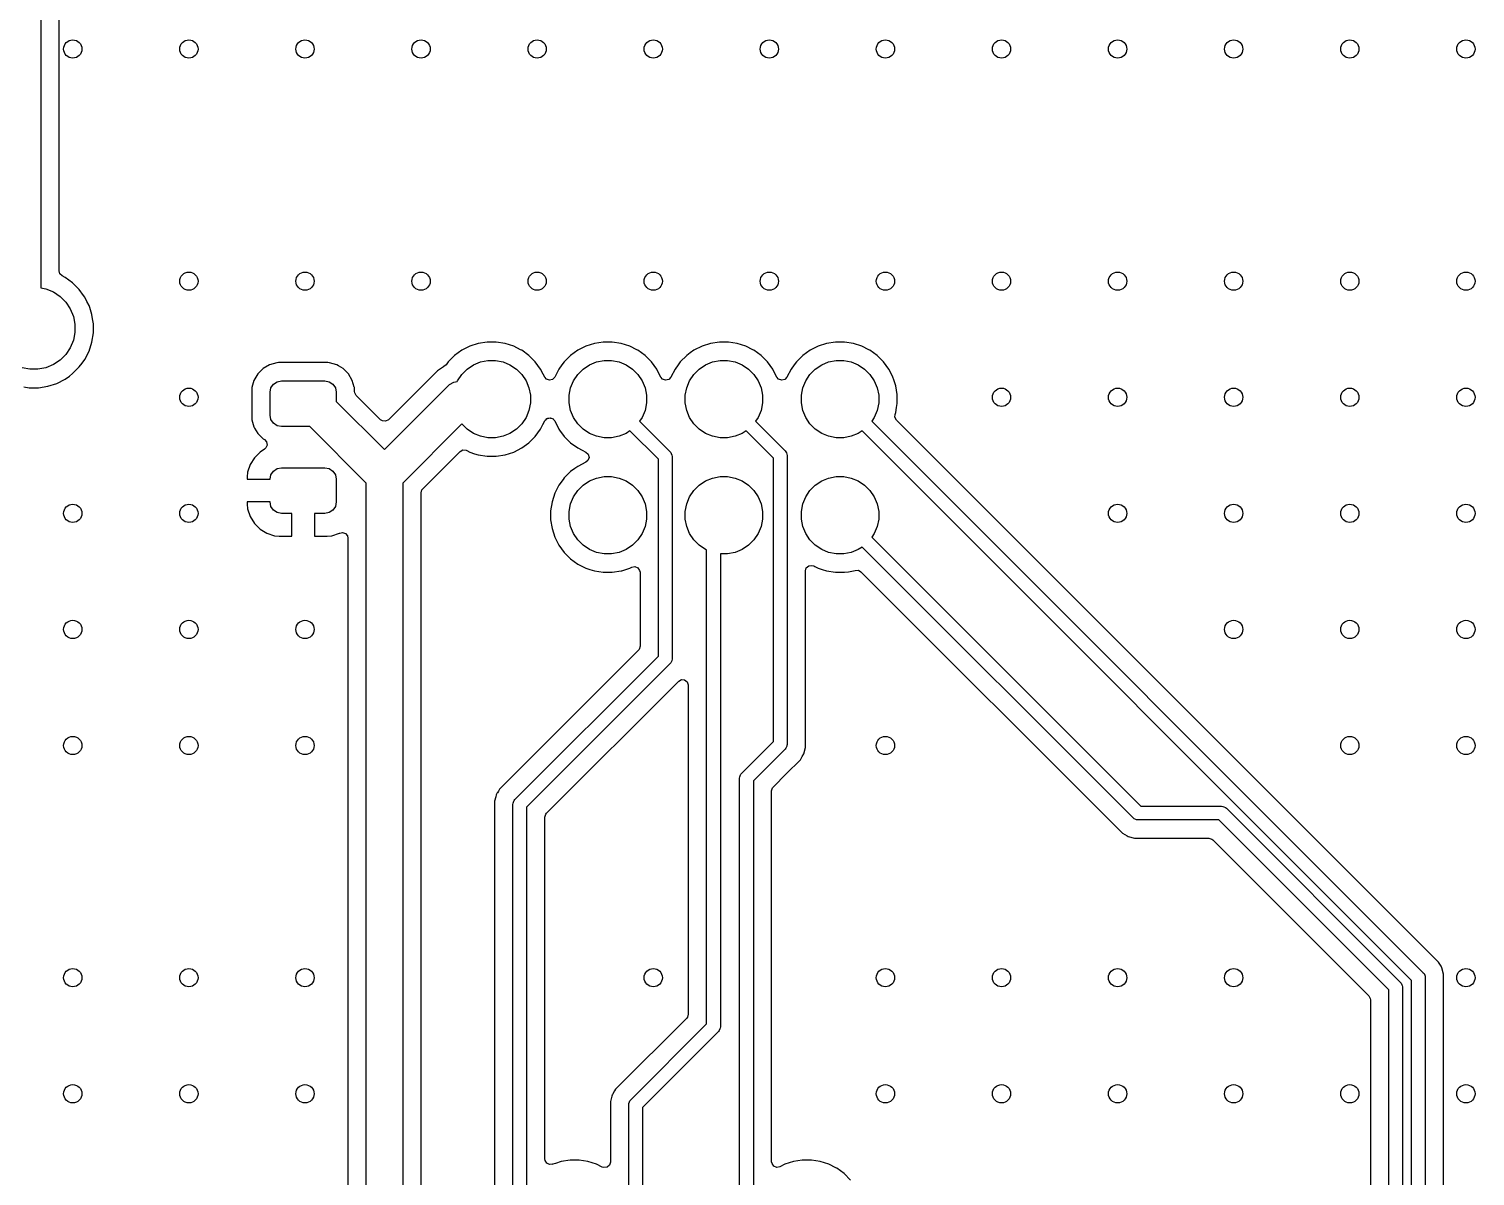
# Model space of a CAD drawing. Extents: x 2.6 to 14.2, y -9.4 to -3.8.
# Drawn here: x 7.745 to 8.991, y -6.201 to -5.213 of the extents above; entities that cross this region are included whole.
import ezdxf

# ---------------------------------------------------------------- set-up
doc = ezdxf.new("R2010")
doc.units = 0
doc.header["$MEASUREMENT"] = 0
doc.layers.add('BLACK', color=7, linetype='CONTINUOUS')

msp = doc.modelspace()

# ---------------------------------------------------------------- linework, layer by layer
at = {"layer": 'BLACK', "linetype": 'CONTINUOUS'}
for p, q in [((7.7557, -4.7637), (7.7557, -5.4363)), ((7.7714, -5.3623), (7.7714, -4.7723)), ((7.7714, -5.4217), (7.7714, -5.3623)), ((7.7721, -5.4241), (7.7714, -5.4217)), ((7.7741, -5.426), (7.7721, -5.4241)), ((7.7766, -5.4273), (7.7741, -5.426)), ((7.7831, -5.432), (7.7766, -5.4273)), ((7.7557, -5.4363), (7.7601, -5.4372)), ((7.7601, -5.4372), (7.7665, -5.4398)), ((7.7665, -5.4398), (7.7722, -5.4437)), ((7.7888, -5.4377), (7.7831, -5.432)), ((7.7925, -5.4428), (7.7888, -5.4377)), ((7.7936, -5.4443), (7.7925, -5.4428)), ((7.7722, -5.4437), (7.7772, -5.4486)), ((7.7772, -5.4486), (7.781, -5.4544)), ((7.781, -5.4544), (7.7837, -5.4608)), ((7.7954, -5.4479), (7.7936, -5.4443)), ((7.7972, -5.4514), (7.7954, -5.4479)), ((7.7978, -5.4533), (7.7972, -5.4514)), ((7.7972, -5.4514), (7.7972, -5.4514)), ((7.7972, -5.4514), (7.7972, -5.4514)), ((7.7997, -5.4591), (7.7978, -5.4533)), ((7.7837, -5.4608), (7.785, -5.4676)), ((7.785, -5.4676), (7.785, -5.4746)), ((7.8003, -5.4629), (7.7997, -5.4591)), ((7.801, -5.4671), (7.8003, -5.4629)), ((7.801, -5.4751), (7.801, -5.4671)), ((7.785, -5.4746), (7.7837, -5.4814)), ((7.7997, -5.4831), (7.801, -5.4751)), ((7.781, -5.4878), (7.7772, -5.4936)), ((7.7837, -5.4814), (7.781, -5.4878)), ((7.7936, -5.4979), (7.7972, -5.4907)), ((7.7972, -5.4907), (7.7997, -5.4831)), ((8.1151, -5.4923), (8.112, -5.4945)), ((8.1183, -5.49), (8.1151, -5.4923)), ((8.1252, -5.4865), (8.1183, -5.49)), ((8.1325, -5.4841), (8.1252, -5.4865)), ((8.1402, -5.4829), (8.1325, -5.4841)), ((8.1479, -5.4829), (8.1402, -5.4829)), ((8.1402, -5.4829), (8.1402, -5.4829)), ((8.1556, -5.4841), (8.1479, -5.4829)), ((8.1479, -5.4829), (8.1479, -5.4829)), ((8.163, -5.4865), (8.1556, -5.4841)), ((8.169, -5.4896), (8.163, -5.4865)), ((8.1699, -5.49), (8.169, -5.4896)), ((8.1761, -5.4945), (8.1699, -5.49)), ((8.2151, -5.4923), (8.212, -5.4945)), ((8.2183, -5.49), (8.2151, -5.4923)), ((8.2252, -5.4865), (8.2183, -5.49)), ((8.2325, -5.4841), (8.2252, -5.4865)), ((8.2402, -5.4829), (8.2325, -5.4841)), ((8.2479, -5.4829), (8.2402, -5.4829)), ((8.2402, -5.4829), (8.2402, -5.4829)), ((8.2556, -5.4841), (8.2479, -5.4829)), ((8.2479, -5.4829), (8.2479, -5.4829)), ((8.263, -5.4865), (8.2556, -5.4841)), ((8.269, -5.4896), (8.263, -5.4865)), ((8.2699, -5.49), (8.269, -5.4896)), ((8.2761, -5.4945), (8.2699, -5.49)), ((8.3151, -5.4923), (8.312, -5.4945)), ((8.3183, -5.49), (8.3151, -5.4923)), ((8.3252, -5.4865), (8.3183, -5.49)), ((8.3325, -5.4841), (8.3252, -5.4865)), ((8.3402, -5.4829), (8.3325, -5.4841)), ((8.3479, -5.4829), (8.3402, -5.4829)), ((8.3402, -5.4829), (8.3402, -5.4829)), ((8.3556, -5.4841), (8.3479, -5.4829)), ((8.3479, -5.4829), (8.3479, -5.4829)), ((8.363, -5.4865), (8.3556, -5.4841)), ((8.369, -5.4896), (8.363, -5.4865)), ((8.3699, -5.49), (8.369, -5.4896)), ((8.3761, -5.4945), (8.3699, -5.49)), ((8.4151, -5.4923), (8.412, -5.4945)), ((8.4183, -5.49), (8.4151, -5.4923)), ((8.4252, -5.4865), (8.4183, -5.49)), ((8.4325, -5.4841), (8.4252, -5.4865)), ((8.4402, -5.4829), (8.4325, -5.4841)), ((8.4479, -5.4829), (8.4402, -5.4829)), ((8.4402, -5.4829), (8.4402, -5.4829)), ((8.4556, -5.4841), (8.4479, -5.4829)), ((8.4479, -5.4829), (8.4479, -5.4829)), ((8.463, -5.4865), (8.4556, -5.4841)), ((8.469, -5.4896), (8.463, -5.4865)), ((8.4699, -5.49), (8.469, -5.4896)), ((8.4761, -5.4945), (8.4699, -5.49)), ((7.7463, -5.5064), (7.7395, -5.505)), ((7.7601, -5.505), (7.7532, -5.5064)), ((7.7665, -5.5023), (7.7601, -5.505)), ((7.7722, -5.4985), (7.7665, -5.5023)), ((7.7772, -5.4936), (7.7722, -5.4985)), ((7.7831, -5.5101), (7.7888, -5.5044)), ((7.7888, -5.5044), (7.7913, -5.5011)), ((7.7888, -5.5044), (7.7888, -5.5044)), ((7.7888, -5.5044), (7.7888, -5.5044)), ((7.7913, -5.5011), (7.7936, -5.4979)), ((7.9471, -5.5058), (7.9426, -5.5104)), ((7.9527, -5.5025), (7.9471, -5.5058)), ((7.9471, -5.5058), (7.9471, -5.5058)), ((7.9589, -5.5007), (7.9527, -5.5025)), ((7.9527, -5.5025), (7.9527, -5.5025)), ((7.9604, -5.5006), (7.9589, -5.5007)), ((7.9589, -5.5007), (7.9589, -5.5007)), ((8.0029, -5.5006), (7.9604, -5.5006)), ((7.9604, -5.5006), (7.9604, -5.5006)), ((8.0044, -5.5007), (8.0029, -5.5006)), ((8.0029, -5.5006), (8.0029, -5.5006)), ((8.0106, -5.5025), (8.0044, -5.5007)), ((8.0044, -5.5007), (8.0044, -5.5007)), ((8.0121, -5.5034), (8.0106, -5.5025)), ((8.0106, -5.5025), (8.0106, -5.5025)), ((8.0106, -5.5025), (8.0106, -5.5025)), ((8.0106, -5.5025), (8.0106, -5.5025)), ((8.0162, -5.5058), (8.0121, -5.5034)), ((8.0208, -5.5104), (8.0162, -5.5058)), ((8.0162, -5.5058), (8.0162, -5.5058)), ((8.1025, -5.5042), (8.0973, -5.5076)), ((8.1027, -5.5041), (8.1025, -5.5042)), ((8.1025, -5.5042), (8.1025, -5.5042)), ((8.1047, -5.5025), (8.1027, -5.5041)), ((8.1065, -5.5), (8.1047, -5.5025)), ((8.112, -5.4945), (8.1065, -5.5)), ((8.1065, -5.5), (8.1065, -5.5)), ((8.112, -5.4945), (8.112, -5.4945)), ((8.112, -5.4945), (8.112, -5.4945)), ((8.1228, -5.5062), (8.1283, -5.5026)), ((8.1283, -5.5026), (8.1343, -5.5001)), ((8.1343, -5.5001), (8.1408, -5.4988)), ((8.1408, -5.4988), (8.1473, -5.4988)), ((8.1473, -5.4988), (8.1538, -5.5001)), ((8.1538, -5.5001), (8.1598, -5.5026)), ((8.1598, -5.5026), (8.1653, -5.5062)), ((8.1816, -5.5), (8.1761, -5.4945)), ((8.1862, -5.5063), (8.1816, -5.5)), ((8.2046, -5.5027), (8.202, -5.5063)), ((8.2065, -5.5), (8.2046, -5.5027)), ((8.212, -5.4945), (8.2065, -5.5)), ((8.2065, -5.5), (8.2065, -5.5)), ((8.2065, -5.5), (8.2065, -5.5)), ((8.212, -5.4945), (8.212, -5.4945)), ((8.212, -5.4945), (8.212, -5.4945)), ((8.2228, -5.5062), (8.2283, -5.5026)), ((8.2283, -5.5026), (8.2343, -5.5001)), ((8.2343, -5.5001), (8.2408, -5.4988)), ((8.2408, -5.4988), (8.2473, -5.4988)), ((8.2473, -5.4988), (8.2538, -5.5001)), ((8.2538, -5.5001), (8.2598, -5.5026)), ((8.2598, -5.5026), (8.2653, -5.5062)), ((8.2816, -5.5), (8.2761, -5.4945)), ((8.2862, -5.5063), (8.2816, -5.5)), ((8.3046, -5.5027), (8.302, -5.5063)), ((8.3065, -5.5), (8.3046, -5.5027)), ((8.312, -5.4945), (8.3065, -5.5)), ((8.3065, -5.5), (8.3065, -5.5)), ((8.3065, -5.5), (8.3065, -5.5)), ((8.312, -5.4945), (8.312, -5.4945)), ((8.312, -5.4945), (8.312, -5.4945)), ((8.3228, -5.5062), (8.3283, -5.5026)), ((8.3283, -5.5026), (8.3343, -5.5001)), ((8.3343, -5.5001), (8.3408, -5.4988)), ((8.3408, -5.4988), (8.3473, -5.4988)), ((8.3473, -5.4988), (8.3538, -5.5001)), ((8.3538, -5.5001), (8.3598, -5.5026)), ((8.3598, -5.5026), (8.3653, -5.5062)), ((8.3816, -5.5), (8.3761, -5.4945)), ((8.3862, -5.5063), (8.3816, -5.5)), ((8.4046, -5.5027), (8.402, -5.5063)), ((8.4065, -5.5), (8.4046, -5.5027)), ((8.412, -5.4945), (8.4065, -5.5)), ((8.4065, -5.5), (8.4065, -5.5)), ((8.4065, -5.5), (8.4065, -5.5)), ((8.412, -5.4945), (8.412, -5.4945)), ((8.412, -5.4945), (8.412, -5.4945)), ((8.4228, -5.5062), (8.4283, -5.5026)), ((8.4283, -5.5026), (8.4343, -5.5001)), ((8.4343, -5.5001), (8.4408, -5.4988)), ((8.4408, -5.4988), (8.4473, -5.4988)), ((8.4473, -5.4988), (8.4538, -5.5001)), ((8.4538, -5.5001), (8.4598, -5.5026)), ((8.4598, -5.5026), (8.4653, -5.5062)), ((8.4816, -5.5), (8.4761, -5.4945)), ((8.4862, -5.5063), (8.4816, -5.5)), ((7.7532, -5.5064), (7.7463, -5.5064)), ((7.7694, -5.5185), (7.7766, -5.5149)), ((7.7766, -5.5149), (7.7804, -5.5122)), ((7.7804, -5.5122), (7.7831, -5.5101)), ((7.7831, -5.5101), (7.7831, -5.5101)), ((7.7831, -5.5101), (7.7831, -5.5101)), ((7.9393, -5.516), (7.9375, -5.5222)), ((7.9426, -5.5104), (7.9393, -5.516)), ((7.9393, -5.516), (7.9393, -5.516)), ((7.9426, -5.5104), (7.9426, -5.5104)), ((7.956, -5.5193), (7.9592, -5.5171)), ((7.9592, -5.5171), (7.963, -5.5164)), ((7.963, -5.5164), (8.0004, -5.5164)), ((8.0004, -5.5164), (8.0041, -5.5171)), ((8.0041, -5.5171), (8.0073, -5.5193)), ((8.024, -5.516), (8.0208, -5.5104)), ((8.0208, -5.5104), (8.0208, -5.5104)), ((8.0208, -5.5104), (8.0208, -5.5104)), ((8.0257, -5.5217), (8.024, -5.516)), ((8.024, -5.516), (8.024, -5.516)), ((8.024, -5.516), (8.024, -5.516)), ((8.0973, -5.5076), (8.0551, -5.5498)), ((8.0973, -5.5076), (8.0973, -5.5076)), ((8.1078, -5.5196), (8.1114, -5.5175)), ((8.1114, -5.5175), (8.1144, -5.5168)), ((8.1144, -5.5168), (8.1145, -5.5163)), ((8.1145, -5.5163), (8.1182, -5.5109)), ((8.1182, -5.5109), (8.1228, -5.5062)), ((8.1653, -5.5062), (8.1699, -5.5109)), ((8.1699, -5.5109), (8.1736, -5.5163)), ((8.1736, -5.5163), (8.1761, -5.5224)), ((8.1883, -5.5105), (8.1862, -5.5063)), ((8.1897, -5.5132), (8.1883, -5.5105)), ((8.1912, -5.515), (8.1897, -5.5132)), ((8.1938, -5.5159), (8.1912, -5.515)), ((8.1965, -5.5152), (8.1938, -5.5159)), ((8.1984, -5.5132), (8.1965, -5.5152)), ((8.202, -5.5063), (8.1984, -5.5132)), ((8.212, -5.5224), (8.2145, -5.5163)), ((8.2145, -5.5163), (8.2182, -5.5109)), ((8.2182, -5.5109), (8.2228, -5.5062)), ((8.2653, -5.5062), (8.2699, -5.5109)), ((8.2699, -5.5109), (8.2736, -5.5163)), ((8.2736, -5.5163), (8.2761, -5.5224)), ((8.2883, -5.5105), (8.2862, -5.5063)), ((8.2897, -5.5132), (8.2883, -5.5105)), ((8.2912, -5.515), (8.2897, -5.5132)), ((8.2938, -5.5159), (8.2912, -5.515)), ((8.2965, -5.5152), (8.2938, -5.5159)), ((8.2984, -5.5132), (8.2965, -5.5152)), ((8.302, -5.5063), (8.2984, -5.5132)), ((8.312, -5.5224), (8.3145, -5.5163)), ((8.3145, -5.5163), (8.3182, -5.5109)), ((8.3182, -5.5109), (8.3228, -5.5062)), ((8.3653, -5.5062), (8.3699, -5.5109)), ((8.3699, -5.5109), (8.3736, -5.5163)), ((8.3736, -5.5163), (8.3761, -5.5224)), ((8.3883, -5.5105), (8.3862, -5.5063)), ((8.3897, -5.5132), (8.3883, -5.5105)), ((8.3912, -5.515), (8.3897, -5.5132)), ((8.3939, -5.5159), (8.3912, -5.515)), ((8.3965, -5.5152), (8.3939, -5.5159)), ((8.3984, -5.5132), (8.3965, -5.5152)), ((8.402, -5.5063), (8.3984, -5.5132)), ((8.412, -5.5224), (8.4145, -5.5163)), ((8.4145, -5.5163), (8.4182, -5.5109)), ((8.4182, -5.5109), (8.4228, -5.5062)), ((8.4653, -5.5062), (8.4699, -5.5109)), ((8.4699, -5.5109), (8.4736, -5.5163)), ((8.4736, -5.5163), (8.4761, -5.5224)), ((8.4875, -5.5089), (8.4862, -5.5063)), ((8.4897, -5.5132), (8.4875, -5.5089)), ((8.4904, -5.5154), (8.4897, -5.5132)), ((8.4897, -5.5132), (8.4897, -5.5132)), ((8.4897, -5.5132), (8.4897, -5.5132)), ((8.4921, -5.5206), (8.4904, -5.5154)), ((7.7409, -5.5215), (7.7457, -5.5223)), ((7.7457, -5.5223), (7.7457, -5.5223)), ((7.7457, -5.5223), (7.7538, -5.5223)), ((7.7538, -5.5223), (7.7618, -5.521)), ((7.7538, -5.5223), (7.7538, -5.5223)), ((7.7618, -5.521), (7.7694, -5.5185)), ((7.9375, -5.5222), (7.9373, -5.5236)), ((7.9373, -5.5236), (7.9373, -5.5485)), ((7.9375, -5.5222), (7.9375, -5.5222)), ((7.9531, -5.5262), (7.9539, -5.5224)), ((7.9531, -5.5459), (7.9531, -5.5262)), ((7.9539, -5.5224), (7.956, -5.5193)), ((8.0073, -5.5193), (8.0095, -5.5224)), ((8.0095, -5.5224), (8.0102, -5.5262)), ((8.0102, -5.5262), (8.0102, -5.5341)), ((8.0259, -5.5222), (8.0257, -5.5217)), ((8.0259, -5.5233), (8.0259, -5.5222)), ((8.026, -5.5236), (8.0259, -5.5233)), ((8.026, -5.5255), (8.026, -5.5236)), ((8.026, -5.5236), (8.026, -5.5236)), ((8.0261, -5.5266), (8.026, -5.5255)), ((8.0274, -5.529), (8.0261, -5.5266)), ((8.0482, -5.5498), (8.0274, -5.529)), ((8.0517, -5.5756), (8.1063, -5.521)), ((8.1063, -5.521), (8.1078, -5.5196)), ((8.1761, -5.5224), (8.1774, -5.5288)), ((8.1774, -5.5288), (8.1774, -5.5354)), ((8.2108, -5.5288), (8.212, -5.5224)), ((8.2108, -5.5354), (8.2108, -5.5288)), ((8.2761, -5.5224), (8.2774, -5.5288)), ((8.2774, -5.5288), (8.2774, -5.5354)), ((8.3108, -5.5288), (8.312, -5.5224)), ((8.3108, -5.5354), (8.3108, -5.5288)), ((8.3761, -5.5224), (8.3774, -5.5288)), ((8.3774, -5.5288), (8.3774, -5.5354)), ((8.4108, -5.5288), (8.412, -5.5224)), ((8.4108, -5.5354), (8.4108, -5.5288)), ((8.4761, -5.5224), (8.4774, -5.5288)), ((8.4774, -5.5288), (8.4774, -5.5354)), ((8.4933, -5.5282), (8.4921, -5.5206)), ((8.4933, -5.536), (8.4933, -5.5282)), ((8.0102, -5.5341), (8.0517, -5.5756)), ((8.1761, -5.5418), (8.1736, -5.5479)), ((8.1774, -5.5354), (8.1761, -5.5418)), ((8.212, -5.5418), (8.2108, -5.5354)), ((8.2145, -5.5479), (8.212, -5.5418)), ((8.2761, -5.5418), (8.2736, -5.5479)), ((8.2774, -5.5354), (8.2761, -5.5418)), ((8.312, -5.5418), (8.3108, -5.5354)), ((8.3145, -5.5479), (8.312, -5.5418)), ((8.3761, -5.5418), (8.3736, -5.5479)), ((8.3774, -5.5354), (8.3761, -5.5418)), ((8.412, -5.5418), (8.4108, -5.5354)), ((8.4145, -5.5479), (8.412, -5.5418)), ((8.4761, -5.5418), (8.4736, -5.5479)), ((8.4774, -5.5354), (8.4761, -5.5418)), ((8.4921, -5.5436), (8.4928, -5.5393)), ((8.4928, -5.5393), (8.4933, -5.536)), ((7.9373, -5.5485), (7.9375, -5.5499)), ((7.9375, -5.5499), (7.9375, -5.5499)), ((7.9375, -5.5499), (7.9393, -5.5561)), ((7.9539, -5.5497), (7.9531, -5.5459)), ((7.956, -5.5529), (7.9539, -5.5497)), ((7.9592, -5.555), (7.956, -5.5529)), ((7.963, -5.5557), (7.9592, -5.555)), ((7.9873, -5.5557), (7.963, -5.5557)), ((8.0359, -5.6044), (7.9873, -5.5557)), ((8.05, -5.5509), (8.0482, -5.5498)), ((8.0527, -5.5511), (8.05, -5.5509)), ((8.0551, -5.5498), (8.0527, -5.5511)), ((8.1183, -5.5535), (8.0674, -5.6044)), ((8.1228, -5.558), (8.1183, -5.5535)), ((8.1699, -5.5533), (8.1653, -5.558)), ((8.1736, -5.5479), (8.1699, -5.5533)), ((8.1862, -5.5579), (8.1881, -5.5541)), ((8.1881, -5.5541), (8.1897, -5.5509)), ((8.1897, -5.5509), (8.19, -5.5506)), ((8.19, -5.5506), (8.1902, -5.5501)), ((8.1902, -5.5501), (8.191, -5.5496)), ((8.191, -5.5496), (8.1916, -5.5489)), ((8.1916, -5.5489), (8.1921, -5.5488)), ((8.1921, -5.5488), (8.1925, -5.5485)), ((8.1925, -5.5485), (8.1934, -5.5485)), ((8.1934, -5.5485), (8.1943, -5.5483)), ((8.1943, -5.5483), (8.1947, -5.5484)), ((8.1947, -5.5484), (8.1952, -5.5484)), ((8.1952, -5.5484), (8.196, -5.5489)), ((8.196, -5.5489), (8.1969, -5.5492)), ((8.1969, -5.5492), (8.1972, -5.5496)), ((8.1972, -5.5496), (8.1976, -5.5498)), ((8.1976, -5.5498), (8.1984, -5.5509)), ((8.1984, -5.5509), (8.202, -5.5579)), ((8.2182, -5.5533), (8.2145, -5.5479)), ((8.2228, -5.558), (8.2182, -5.5533)), ((8.2736, -5.5479), (8.2714, -5.5511)), ((8.2714, -5.5511), (8.2976, -5.5773)), ((8.3182, -5.5533), (8.3145, -5.5479)), ((8.3228, -5.558), (8.3182, -5.5533)), ((8.3736, -5.5479), (8.3714, -5.5511)), ((8.3714, -5.5511), (8.3968, -5.5765)), ((8.4182, -5.5533), (8.4145, -5.5479)), ((8.4228, -5.558), (8.4182, -5.5533)), ((8.4736, -5.5479), (8.4714, -5.5511)), ((8.4714, -5.5511), (8.9465, -6.0262)), ((8.4914, -5.5477), (8.4916, -5.5452)), ((8.4928, -5.5502), (8.4914, -5.5477)), ((8.4916, -5.5452), (8.4921, -5.5436)), ((8.7262, -5.7836), (8.4928, -5.5502)), ((7.9393, -5.5561), (7.9393, -5.5561)), ((7.9393, -5.5561), (7.9393, -5.5561)), ((7.9393, -5.5561), (7.9398, -5.5571)), ((7.9398, -5.5571), (7.9426, -5.5617)), ((7.9426, -5.5617), (7.9426, -5.5617)), ((7.9426, -5.5617), (7.9471, -5.5663)), ((7.9471, -5.5663), (7.9471, -5.5663)), ((7.9471, -5.5663), (7.9471, -5.5663)), ((7.9471, -5.5663), (7.9483, -5.567)), ((7.9483, -5.567), (7.9502, -5.569)), ((8.1283, -5.5616), (8.1228, -5.558)), ((8.1343, -5.5641), (8.1283, -5.5616)), ((8.1408, -5.5654), (8.1343, -5.5641)), ((8.1473, -5.5654), (8.1408, -5.5654)), ((8.1538, -5.5641), (8.1473, -5.5654)), ((8.1598, -5.5616), (8.1538, -5.5641)), ((8.1653, -5.558), (8.1598, -5.5616)), ((8.1761, -5.5697), (8.1816, -5.5642)), ((8.1816, -5.5642), (8.1862, -5.5579)), ((8.202, -5.5579), (8.2025, -5.5587)), ((8.2025, -5.5587), (8.2065, -5.5642)), ((8.2065, -5.5642), (8.212, -5.5697)), ((8.2283, -5.5616), (8.2228, -5.558)), ((8.2343, -5.5641), (8.2283, -5.5616)), ((8.2408, -5.5654), (8.2343, -5.5641)), ((8.2473, -5.5654), (8.2408, -5.5654)), ((8.2538, -5.5641), (8.2473, -5.5654)), ((8.2598, -5.5616), (8.2538, -5.5641)), ((8.2631, -5.5595), (8.2598, -5.5616)), ((8.2876, -5.5839), (8.2631, -5.5595)), ((8.3283, -5.5616), (8.3228, -5.558)), ((8.3343, -5.5641), (8.3283, -5.5616)), ((8.3408, -5.5654), (8.3343, -5.5641)), ((8.3473, -5.5654), (8.3408, -5.5654)), ((8.3538, -5.5641), (8.3473, -5.5654)), ((8.3598, -5.5616), (8.3538, -5.5641)), ((8.3631, -5.5595), (8.3598, -5.5616)), ((8.3867, -5.5831), (8.3631, -5.5595)), ((8.4283, -5.5616), (8.4228, -5.558)), ((8.4343, -5.5641), (8.4283, -5.5616)), ((8.4408, -5.5654), (8.4343, -5.5641)), ((8.4473, -5.5654), (8.4408, -5.5654)), ((8.4538, -5.5641), (8.4473, -5.5654)), ((8.4598, -5.5616), (8.4538, -5.5641)), ((8.4631, -5.5595), (8.4598, -5.5616)), ((8.9364, -6.0328), (8.4631, -5.5595)), ((7.9445, -5.5777), (7.9396, -5.5826)), ((7.9484, -5.5753), (7.9445, -5.5777)), ((7.9496, -5.5742), (7.9484, -5.5753)), ((7.9506, -5.5717), (7.9496, -5.5742)), ((7.9502, -5.569), (7.9506, -5.5717)), ((8.0846, -5.6095), (8.1168, -5.5773)), ((8.1168, -5.5773), (8.1192, -5.5759)), ((8.1192, -5.5759), (8.122, -5.5761)), ((8.122, -5.5761), (8.1225, -5.5764)), ((8.1225, -5.5764), (8.1252, -5.5777)), ((8.1252, -5.5777), (8.1293, -5.5791)), ((8.1293, -5.5791), (8.1325, -5.5801)), ((8.1325, -5.5801), (8.1402, -5.5813)), ((8.1479, -5.5813), (8.1556, -5.5801)), ((8.1556, -5.5801), (8.163, -5.5777)), ((8.1556, -5.5801), (8.1556, -5.5801)), ((8.163, -5.5777), (8.1699, -5.5742)), ((8.1699, -5.5742), (8.1761, -5.5697)), ((8.212, -5.5697), (8.2183, -5.5742)), ((8.2183, -5.5742), (8.2221, -5.5761)), ((8.2221, -5.5761), (8.2252, -5.5777)), ((8.2252, -5.5777), (8.2272, -5.5796)), ((8.2272, -5.5796), (8.2279, -5.5823)), ((8.2976, -5.5773), (8.2984, -5.5782)), ((8.2984, -5.5782), (8.2987, -5.5789)), ((8.2987, -5.5789), (8.2992, -5.5803)), ((8.2992, -5.5803), (8.2994, -5.5815)), ((8.3968, -5.5765), (8.3975, -5.5774)), ((8.3975, -5.5774), (8.398, -5.5784)), ((8.398, -5.5784), (8.3984, -5.5795)), ((8.3984, -5.5795), (8.3985, -5.5806)), ((8.3985, -5.5806), (8.3985, -5.8295)), ((7.936, -5.5885), (7.9338, -5.595)), ((7.9396, -5.5826), (7.936, -5.5885)), ((7.936, -5.5885), (7.936, -5.5885)), ((7.956, -5.5941), (7.9592, -5.5919)), ((7.9592, -5.5919), (7.963, -5.5912)), ((7.963, -5.5912), (8.0004, -5.5912)), ((8.0004, -5.5912), (8.0041, -5.5919)), ((8.0041, -5.5919), (8.0073, -5.5941)), ((8.1402, -5.5813), (8.1402, -5.5813)), ((8.1402, -5.5813), (8.1479, -5.5813)), ((8.2158, -5.5918), (8.212, -5.5945)), ((8.2183, -5.59), (8.2158, -5.5918)), ((8.2252, -5.5864), (8.2183, -5.59)), ((8.227, -5.5849), (8.2252, -5.5864)), ((8.2279, -5.5823), (8.227, -5.5849)), ((8.2876, -5.7536), (8.2876, -5.5839)), ((8.2994, -5.5815), (8.2994, -5.756)), ((8.3867, -5.827), (8.3867, -5.5831)), ((7.9338, -5.595), (7.9334, -5.599)), ((7.9334, -5.599), (7.9334, -5.601)), ((7.9334, -5.601), (7.9531, -5.601)), ((7.9338, -5.595), (7.9338, -5.595)), ((7.9531, -5.601), (7.9539, -5.5972)), ((7.9539, -5.5972), (7.956, -5.5941)), ((8.0073, -5.5941), (8.0095, -5.5972)), ((8.0095, -5.5972), (8.0102, -5.601)), ((8.0102, -5.601), (8.0102, -5.6207)), ((8.0359, -6.2991), (8.0359, -5.6044)), ((8.0674, -5.6044), (8.0674, -6.3056)), ((8.2055, -5.6014), (8.202, -5.6063)), ((8.2065, -5.6), (8.2055, -5.6014)), ((8.212, -5.5945), (8.2065, -5.6)), ((8.2065, -5.6), (8.2065, -5.6)), ((8.2065, -5.6), (8.2065, -5.6)), ((8.212, -5.5945), (8.212, -5.5945)), ((8.212, -5.5945), (8.212, -5.5945)), ((8.2228, -5.6062), (8.2283, -5.6026)), ((8.2283, -5.6026), (8.2343, -5.6001)), ((8.2343, -5.6001), (8.2408, -5.5988)), ((8.2408, -5.5988), (8.2473, -5.5988)), ((8.2473, -5.5988), (8.2538, -5.6001)), ((8.2538, -5.6001), (8.2598, -5.6026)), ((8.2598, -5.6026), (8.2653, -5.6062)), ((8.3228, -5.6062), (8.3283, -5.6026)), ((8.3283, -5.6026), (8.3343, -5.6001)), ((8.3343, -5.6001), (8.3408, -5.5988)), ((8.3408, -5.5988), (8.3473, -5.5988)), ((8.3473, -5.5988), (8.3538, -5.6001)), ((8.3538, -5.6001), (8.3598, -5.6026)), ((8.3598, -5.6026), (8.3653, -5.6062)), ((8.4228, -5.6062), (8.4283, -5.6026)), ((8.4283, -5.6026), (8.4343, -5.6001)), ((8.4343, -5.6001), (8.4408, -5.5988)), ((8.4408, -5.5988), (8.4473, -5.5988)), ((8.4473, -5.5988), (8.4538, -5.6001)), ((8.4538, -5.6001), (8.4598, -5.6026)), ((8.4598, -5.6026), (8.4653, -5.6062)), ((8.0832, -5.6129), (8.084, -5.6103)), ((8.0832, -6.3087), (8.0832, -5.6129)), ((8.084, -5.6103), (8.0846, -5.6095)), ((8.1984, -5.6132), (8.196, -5.6206)), ((8.202, -5.6063), (8.1984, -5.6132)), ((8.212, -5.6224), (8.2145, -5.6163)), ((8.2145, -5.6163), (8.2182, -5.6109)), ((8.2182, -5.6109), (8.2228, -5.6062)), ((8.2653, -5.6062), (8.2699, -5.6109)), ((8.2699, -5.6109), (8.2736, -5.6163)), ((8.2736, -5.6163), (8.2761, -5.6224)), ((8.312, -5.6224), (8.3145, -5.6163)), ((8.3145, -5.6163), (8.3182, -5.6109)), ((8.3182, -5.6109), (8.3228, -5.6062)), ((8.3653, -5.6062), (8.3699, -5.6109)), ((8.3699, -5.6109), (8.3736, -5.6163)), ((8.3736, -5.6163), (8.3761, -5.6224)), ((8.412, -5.6224), (8.4145, -5.6163)), ((8.4145, -5.6163), (8.4182, -5.6109)), ((8.4182, -5.6109), (8.4228, -5.6062)), ((8.4653, -5.6062), (8.4699, -5.6109)), ((8.4699, -5.6109), (8.4736, -5.6163)), ((8.4736, -5.6163), (8.4761, -5.6224)), ((7.9531, -5.6207), (7.9334, -5.6207)), ((7.9334, -5.6207), (7.9334, -5.6227)), ((7.9334, -5.6227), (7.9338, -5.6267)), ((7.9338, -5.6267), (7.936, -5.6333)), ((7.9539, -5.6245), (7.9531, -5.6207)), ((7.956, -5.6277), (7.9539, -5.6245)), ((7.9592, -5.6298), (7.956, -5.6277)), ((7.963, -5.6305), (7.9592, -5.6298)), ((8.0041, -5.6298), (8.0004, -5.6305)), ((8.0073, -5.6277), (8.0041, -5.6298)), ((8.0095, -5.6245), (8.0073, -5.6277)), ((8.0102, -5.6207), (8.0095, -5.6245)), ((8.196, -5.6206), (8.1948, -5.6282)), ((8.1948, -5.6282), (8.1948, -5.636)), ((8.2108, -5.6288), (8.212, -5.6224)), ((8.2108, -5.6354), (8.2108, -5.6288)), ((8.2761, -5.6224), (8.2774, -5.6288)), ((8.2774, -5.6288), (8.2774, -5.6354)), ((8.3108, -5.6288), (8.312, -5.6224)), ((8.3108, -5.6354), (8.3108, -5.6288)), ((8.3761, -5.6224), (8.3774, -5.6288)), ((8.3774, -5.6288), (8.3774, -5.6354)), ((8.4108, -5.6288), (8.412, -5.6224)), ((8.4108, -5.6354), (8.4108, -5.6288)), ((8.4761, -5.6224), (8.4774, -5.6288)), ((8.4774, -5.6288), (8.4774, -5.6354)), ((7.936, -5.6333), (7.936, -5.6333)), ((7.936, -5.6333), (7.9396, -5.6391)), ((7.9396, -5.6391), (7.9445, -5.644)), ((7.9718, -5.6305), (7.963, -5.6305)), ((7.9718, -5.6502), (7.9718, -5.6305)), ((8.0004, -5.6305), (7.9915, -5.6305)), ((7.9915, -5.6305), (7.9915, -5.6502)), ((8.1948, -5.636), (8.196, -5.6436)), ((8.212, -5.6418), (8.2108, -5.6354)), ((8.2145, -5.6479), (8.212, -5.6418)), ((8.2761, -5.6418), (8.2736, -5.6479)), ((8.2774, -5.6354), (8.2761, -5.6418)), ((8.312, -5.6418), (8.3108, -5.6354)), ((8.3145, -5.6479), (8.312, -5.6418)), ((8.3761, -5.6418), (8.3736, -5.6479)), ((8.3774, -5.6354), (8.3761, -5.6418)), ((8.412, -5.6418), (8.4108, -5.6354)), ((8.4145, -5.6479), (8.412, -5.6418)), ((8.4761, -5.6418), (8.4736, -5.6479)), ((8.4774, -5.6354), (8.4761, -5.6418)), ((7.9445, -5.644), (7.9504, -5.6476)), ((7.9504, -5.6476), (7.9504, -5.6476)), ((7.9504, -5.6476), (7.9569, -5.6498)), ((7.9569, -5.6498), (7.9569, -5.6498)), ((7.9569, -5.6498), (7.961, -5.6502)), ((7.961, -5.6502), (7.9718, -5.6502)), ((7.9718, -5.6502), (7.9718, -5.6502)), ((7.9915, -5.6502), (8.0023, -5.6502)), ((8.0023, -5.6502), (8.0064, -5.6498)), ((8.0023, -5.6502), (8.0023, -5.6502)), ((8.0064, -5.6498), (8.0129, -5.6476)), ((8.0129, -5.6476), (8.0132, -5.6475)), ((8.0132, -5.6476), (8.0154, -5.647)), ((8.0132, -5.6475), (8.0132, -5.6476)), ((8.0154, -5.647), (8.018, -5.6479)), ((8.018, -5.6479), (8.0198, -5.65)), ((8.0198, -5.65), (8.0202, -5.6519)), ((8.0202, -5.6519), (8.0202, -6.2906)), ((8.196, -5.6436), (8.1984, -5.651)), ((8.1984, -5.651), (8.201, -5.6561)), ((8.2182, -5.6533), (8.2145, -5.6479)), ((8.2228, -5.658), (8.2182, -5.6533)), ((8.2699, -5.6533), (8.2653, -5.658)), ((8.2736, -5.6479), (8.2699, -5.6533)), ((8.3182, -5.6533), (8.3145, -5.6479)), ((8.3228, -5.658), (8.3182, -5.6533)), ((8.3699, -5.6533), (8.3653, -5.658)), ((8.3736, -5.6479), (8.3699, -5.6533)), ((8.4182, -5.6533), (8.4145, -5.6479)), ((8.4228, -5.658), (8.4182, -5.6533)), ((8.4736, -5.6479), (8.4714, -5.6511)), ((8.4714, -5.6511), (8.7031, -5.8828)), ((8.201, -5.6561), (8.202, -5.6579)), ((8.202, -5.6579), (8.2065, -5.6642)), ((8.2065, -5.6642), (8.212, -5.6697)), ((8.2283, -5.6616), (8.2228, -5.658)), ((8.2343, -5.6641), (8.2283, -5.6616)), ((8.2408, -5.6654), (8.2343, -5.6641)), ((8.2473, -5.6654), (8.2408, -5.6654)), ((8.2538, -5.6641), (8.2473, -5.6654)), ((8.2598, -5.6616), (8.2538, -5.6641)), ((8.2653, -5.658), (8.2598, -5.6616)), ((8.3283, -5.6616), (8.3228, -5.658)), ((8.3292, -5.662), (8.3283, -5.6616)), ((8.3292, -6.0704), (8.3292, -5.662)), ((8.3473, -5.6654), (8.341, -5.6654)), ((8.341, -5.6654), (8.341, -6.0728)), ((8.3538, -5.6641), (8.3473, -5.6654)), ((8.3598, -5.6616), (8.3538, -5.6641)), ((8.3653, -5.658), (8.3598, -5.6616)), ((8.4283, -5.6616), (8.4228, -5.658)), ((8.4343, -5.6641), (8.4283, -5.6616)), ((8.4408, -5.6654), (8.4343, -5.6641)), ((8.4473, -5.6654), (8.4408, -5.6654)), ((8.4538, -5.6641), (8.4473, -5.6654)), ((8.4598, -5.6616), (8.4538, -5.6641)), ((8.4631, -5.6595), (8.4598, -5.6616)), ((8.6965, -5.8929), (8.4631, -5.6595)), ((8.212, -5.6697), (8.2183, -5.6742)), ((8.2183, -5.6742), (8.2204, -5.6753)), ((8.2204, -5.6753), (8.2252, -5.6777)), ((8.2252, -5.6777), (8.2252, -5.6777)), ((8.2252, -5.6777), (8.2252, -5.6777)), ((8.2252, -5.6777), (8.2286, -5.6788)), ((8.2286, -5.6788), (8.2325, -5.6801)), ((8.2325, -5.6801), (8.2402, -5.6813)), ((8.2479, -5.6813), (8.2556, -5.6801)), ((8.2556, -5.6801), (8.256, -5.68)), ((8.256, -5.68), (8.263, -5.6777)), ((8.263, -5.6777), (8.2647, -5.6768)), ((8.2647, -5.6768), (8.2674, -5.6763)), ((8.2674, -5.6763), (8.2699, -5.6774)), ((8.2699, -5.6774), (8.2715, -5.6796)), ((8.2715, -5.6796), (8.2718, -5.6812)), ((8.4143, -5.6801), (8.415, -5.6775)), ((8.4143, -5.8323), (8.4143, -5.6801)), ((8.415, -5.6775), (8.4171, -5.6757)), ((8.4171, -5.6757), (8.4198, -5.6753)), ((8.4198, -5.6753), (8.4214, -5.6758)), ((8.4214, -5.6758), (8.4224, -5.6763)), ((8.4224, -5.6763), (8.4252, -5.6777)), ((8.4252, -5.6777), (8.4252, -5.6777)), ((8.4252, -5.6777), (8.4252, -5.6777)), ((8.4252, -5.6777), (8.4286, -5.6788)), ((8.4286, -5.6788), (8.4325, -5.6801)), ((8.4325, -5.6801), (8.4402, -5.6813)), ((8.4514, -5.6808), (8.4556, -5.6801)), ((8.4556, -5.6801), (8.4572, -5.6796)), ((8.4572, -5.6796), (8.4599, -5.6795)), ((8.4599, -5.6795), (8.4621, -5.6808)), ((8.2402, -5.6813), (8.2402, -5.6813)), ((8.2402, -5.6813), (8.2479, -5.6813)), ((8.2718, -5.6812), (8.2718, -5.745)), ((8.4402, -5.6813), (8.4402, -5.6813)), ((8.4402, -5.6813), (8.4479, -5.6813)), ((8.4479, -5.6813), (8.4514, -5.6808)), ((8.4621, -5.6808), (8.6873, -5.906)), ((8.2704, -5.7485), (8.1509, -5.868)), ((8.164, -5.8771), (8.2876, -5.7536)), ((8.271, -5.7477), (8.2704, -5.7485)), ((8.2718, -5.745), (8.271, -5.7477)), ((8.2976, -5.7602), (8.1741, -5.8837)), ((8.2984, -5.7593), (8.2976, -5.7602)), ((8.2991, -5.7575), (8.2984, -5.7593)), ((8.2992, -5.7572), (8.2991, -5.7575)), ((8.2994, -5.756), (8.2992, -5.7572)), ((8.1913, -5.8888), (8.3051, -5.7751)), ((8.3051, -5.7751), (8.3075, -5.7737)), ((8.3075, -5.7737), (8.3102, -5.7739)), ((8.3102, -5.7739), (8.3124, -5.7756)), ((8.3124, -5.7756), (8.3134, -5.7782)), ((8.3134, -5.7782), (8.3134, -5.7785)), ((8.3134, -5.7785), (8.3134, -6.0618)), ((8.9596, -6.017), (8.7262, -5.7836)), ((8.3594, -5.8543), (8.3867, -5.827)), ((8.3985, -5.8295), (8.3984, -5.8306)), ((8.3968, -5.8336), (8.3695, -5.861)), ((8.3975, -5.8327), (8.3968, -5.8336)), ((8.3982, -5.831), (8.3975, -5.8327)), ((8.3984, -5.8306), (8.3982, -5.831)), ((8.4099, -5.8428), (8.4116, -5.8399)), ((8.4116, -5.8399), (8.4128, -5.8378)), ((8.4128, -5.8378), (8.4143, -5.8323)), ((8.4128, -5.8378), (8.4128, -5.8378)), ((8.4128, -5.8378), (8.4128, -5.8378)), ((8.4128, -5.8378), (8.4128, -5.8378)), ((8.4128, -5.8378), (8.4128, -5.8378)), ((8.3586, -5.8552), (8.3594, -5.8543)), ((8.3978, -5.8549), (8.4099, -5.8428)), ((8.3576, -5.8585), (8.3578, -5.8574)), ((8.3576, -6.2781), (8.3576, -5.8585)), ((8.3578, -5.8574), (8.3584, -5.8558)), ((8.3584, -5.8558), (8.3586, -5.8552)), ((8.3695, -5.861), (8.3695, -6.2757)), ((8.3852, -5.8695), (8.386, -5.8669)), ((8.386, -5.8669), (8.3867, -5.8661)), ((8.3867, -5.8661), (8.3978, -5.8549)), ((8.1475, -5.8747), (8.1465, -5.8784)), ((8.1465, -5.8784), (8.1465, -5.8784)), ((8.1465, -5.8784), (8.1465, -6.2593)), ((8.148, -5.8729), (8.1475, -5.8747)), ((8.1489, -5.8713), (8.148, -5.8729)), ((8.148, -5.8729), (8.148, -5.8729)), ((8.149, -5.8712), (8.1489, -5.8713)), ((8.1489, -5.8713), (8.1489, -5.8713)), ((8.1498, -5.8697), (8.149, -5.8712)), ((8.1509, -5.868), (8.1498, -5.8697)), ((8.1509, -5.868), (8.1509, -5.868)), ((8.1624, -5.8801), (8.1631, -5.8784)), ((8.1631, -5.8784), (8.1633, -5.878)), ((8.1633, -5.878), (8.164, -5.8771)), ((8.3852, -6.1891), (8.3852, -5.8695)), ((8.1623, -5.8813), (8.1624, -5.8801)), ((8.1623, -6.2564), (8.1623, -5.8813)), ((8.1741, -5.8837), (8.1741, -6.254)), ((8.1899, -5.8923), (8.1907, -5.8896)), ((8.1907, -5.8896), (8.1913, -5.8888)), ((8.7031, -5.8828), (8.7727, -5.8828)), ((8.7727, -5.8828), (8.7739, -5.8829)), ((8.7739, -5.8829), (8.7748, -5.8832)), ((8.7748, -5.8832), (8.776, -5.8838)), ((8.776, -5.8838), (8.7769, -5.8845)), ((8.7769, -5.8845), (8.9267, -6.0343)), ((8.1899, -6.1867), (8.1899, -5.8923)), ((8.6974, -5.8936), (8.6965, -5.8929)), ((8.6989, -5.8942), (8.6974, -5.8936)), ((8.6995, -5.8945), (8.6989, -5.8942)), ((8.7006, -5.8946), (8.6995, -5.8945)), ((8.7703, -5.8946), (8.7006, -5.8946)), ((8.9167, -6.0409), (8.7703, -5.8946)), ((8.6873, -5.906), (8.6915, -5.9084)), ((8.6915, -5.9084), (8.6923, -5.9089)), ((8.6923, -5.9089), (8.6978, -5.9103)), ((8.6978, -5.9103), (8.7617, -5.9103)), ((8.7617, -5.9103), (8.7644, -5.9111)), ((8.7644, -5.9111), (8.7652, -5.9118)), ((8.7652, -5.9118), (8.8995, -6.046)), ((8.9465, -6.0262), (8.9472, -6.027)), ((8.9472, -6.027), (8.9477, -6.0283)), ((8.9477, -6.0283), (8.9481, -6.0292)), ((8.9618, -6.0207), (8.9596, -6.017)), ((8.9625, -6.022), (8.9618, -6.0207)), ((8.964, -6.0275), (8.9625, -6.022)), ((8.964, -6.1843), (8.964, -6.0275)), ((8.9167, -6.3348), (8.9167, -6.0409)), ((8.9267, -6.0343), (8.9275, -6.0352)), ((8.9275, -6.0352), (8.9281, -6.0367)), ((8.9281, -6.0367), (8.9284, -6.0373)), ((8.9284, -6.0373), (8.9285, -6.0385)), ((8.9285, -6.0385), (8.9285, -6.3373)), ((8.9364, -6.3521), (8.9364, -6.0328)), ((8.9481, -6.0292), (8.9482, -6.0303)), ((8.9482, -6.0303), (8.9482, -6.3545)), ((8.8995, -6.046), (8.9008, -6.0485)), ((8.9008, -6.0485), (8.9009, -6.0495)), ((8.9009, -6.0495), (8.9009, -6.3263)), ((8.312, -6.0653), (8.2506, -6.1266)), ((8.3126, -6.0645), (8.312, -6.0653)), ((8.3134, -6.0618), (8.3126, -6.0645)), ((8.2638, -6.1357), (8.3292, -6.0704)), ((8.3393, -6.077), (8.2739, -6.1424)), ((8.34, -6.0761), (8.3393, -6.077)), ((8.3407, -6.0745), (8.34, -6.0761)), ((8.3409, -6.074), (8.3407, -6.0745)), ((8.341, -6.0728), (8.3409, -6.074)), ((8.2498, -6.1281), (8.2481, -6.131)), ((8.2506, -6.1266), (8.2498, -6.1281)), ((8.2506, -6.1266), (8.2506, -6.1266)), ((8.2475, -6.1326), (8.2463, -6.1371)), ((8.2463, -6.1371), (8.2463, -6.1371)), ((8.2463, -6.1371), (8.2463, -6.1893)), ((8.2478, -6.1316), (8.2475, -6.1326)), ((8.2479, -6.1313), (8.2478, -6.1316)), ((8.2481, -6.131), (8.2479, -6.1313)), ((8.2621, -6.1399), (8.2622, -6.1388)), ((8.2621, -6.2576), (8.2621, -6.1399)), ((8.2622, -6.1388), (8.2627, -6.1374)), ((8.2627, -6.1374), (8.2631, -6.1366)), ((8.2631, -6.1366), (8.2638, -6.1357)), ((8.2739, -6.1424), (8.2739, -6.2552)), ((8.19, -6.1879), (8.1899, -6.1867)), ((8.1914, -6.1903), (8.19, -6.1879)), ((8.1939, -6.1915), (8.1914, -6.1903)), ((8.1989, -6.1905), (8.1966, -6.1912)), ((8.204, -6.1888), (8.1989, -6.1905)), ((8.2116, -6.1876), (8.204, -6.1888)), ((8.2194, -6.1876), (8.2116, -6.1876)), ((8.2116, -6.1876), (8.2116, -6.1876)), ((8.227, -6.1888), (8.2194, -6.1876)), ((8.2194, -6.1876), (8.2194, -6.1876)), ((8.2344, -6.1912), (8.227, -6.1888)), ((8.2463, -6.1893), (8.2455, -6.1919)), ((8.3855, -6.1906), (8.3852, -6.1891)), ((8.3871, -6.1929), (8.3855, -6.1906)), ((8.404, -6.1888), (8.3966, -6.1912)), ((8.4116, -6.1876), (8.404, -6.1888)), ((8.4194, -6.1876), (8.4116, -6.1876)), ((8.4116, -6.1876), (8.4116, -6.1876)), ((8.427, -6.1888), (8.4194, -6.1876)), ((8.4194, -6.1876), (8.4194, -6.1876)), ((8.4344, -6.1912), (8.427, -6.1888)), ((8.964, -6.3574), (8.964, -6.1843)), ((8.1964, -6.1912), (8.1939, -6.1915)), ((8.1966, -6.1912), (8.1964, -6.1913)), ((8.1964, -6.1913), (8.1964, -6.1912)), ((8.1966, -6.1912), (8.1966, -6.1912)), ((8.2392, -6.1937), (8.2344, -6.1912)), ((8.2407, -6.1941), (8.2392, -6.1937)), ((8.2435, -6.1938), (8.2407, -6.1941)), ((8.2455, -6.1919), (8.2435, -6.1938)), ((8.3896, -6.1939), (8.3871, -6.1929)), ((8.3923, -6.1934), (8.3896, -6.1939)), ((8.3966, -6.1912), (8.3923, -6.1934)), ((8.4406, -6.1944), (8.4344, -6.1912)), ((8.4413, -6.1947), (8.4406, -6.1944)), ((8.4476, -6.1993), (8.4413, -6.1947)), ((8.4531, -6.2048), (8.4476, -6.1993))]:
    msp.add_line(p, q, dxfattribs=at)
at = {"layer": 'BLACK'}
for centre in [(7.7832, -5.2305), (7.8832, -5.2305), (7.9832, -5.2305), (8.0832, -5.2305), (8.1832, -5.2305), (8.2832, -5.2305), (8.3832, -5.2305), (8.4832, -5.2305), (8.5832, -5.2305), (8.6832, -5.2305), (8.7832, -5.2305), (8.8832, -5.2305), (8.9832, -5.2305), (7.8832, -5.4305), (7.9832, -5.4305), (8.0832, -5.4305), (8.1832, -5.4305), (8.2832, -5.4305), (8.3832, -5.4305), (8.4832, -5.4305), (8.5832, -5.4305), (8.6832, -5.4305), (8.7832, -5.4305), (8.8832, -5.4305), (8.9832, -5.4305), (7.8832, -5.5305), (8.5832, -5.5305), (8.6832, -5.5305), (8.7832, -5.5305), (8.8832, -5.5305), (8.9832, -5.5305), (7.7832, -5.6305), (7.8832, -5.6305), (8.6832, -5.6305), (8.7832, -5.6305), (8.8832, -5.6305), (8.9832, -5.6305), (7.7832, -5.7305), (7.8832, -5.7305), (7.9832, -5.7305), (8.7832, -5.7305), (8.8832, -5.7305), (8.9832, -5.7305), (7.7832, -5.8305), (7.8832, -5.8305), (7.9832, -5.8305), (8.4832, -5.8305), (8.8832, -5.8305), (8.9832, -5.8305), (7.7832, -6.0305), (7.8832, -6.0305), (7.9832, -6.0305), (8.2832, -6.0305), (8.4832, -6.0305), (8.5832, -6.0305), (8.6832, -6.0305), (8.7832, -6.0305), (8.9832, -6.0305), (7.7832, -6.1305), (7.8832, -6.1305), (7.9832, -6.1305), (8.4832, -6.1305), (8.5832, -6.1305), (8.6832, -6.1305), (8.7832, -6.1305), (8.8832, -6.1305), (8.9832, -6.1305)]:
    msp.add_circle(centre, 0.00787, dxfattribs=at)

doc.saveas('drawing.dxf')
